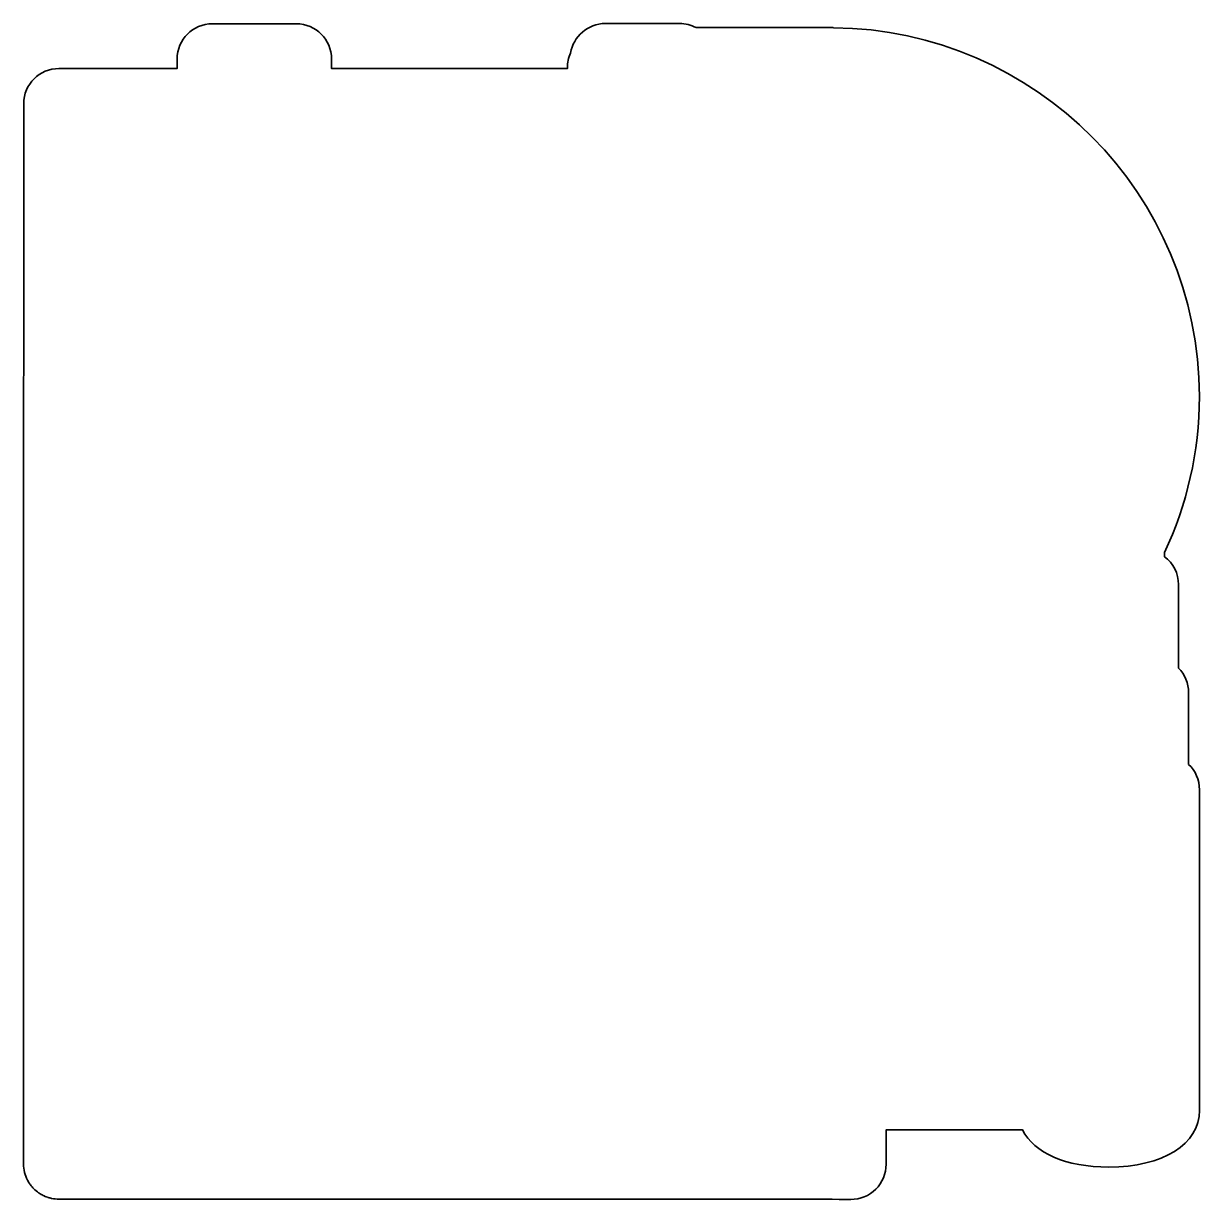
# Model space of a CAD drawing. Header units: centimetres. Extents: x 77.49 to 87.49, y -2.59 to 7.41.
import ezdxf

# ---------------------------------------------------------------- set-up
doc = ezdxf.new("R2010")
doc.units = ezdxf.units.CM
doc.header["$MEASUREMENT"] = 0
doc.layers.add('Capa 2', color=7, linetype='Continuous', lineweight=0)

msp = doc.modelspace()

# ---------------------------------------------------------------- linework, layer by layer
at = {"layer": 'Capa 2', "color": 203, "lineweight": 35, "true_color": 0xae4ed1}
msp.add_open_spline([(87.4913, -1.8213), (87.4913, -1.8238), (87.4909, -1.8262), (87.4909, -1.8284), (87.4909, -1.8301), (87.4913, -1.8319), (87.4913, -1.8337), (87.4913, -2.1222), (87.1812, -2.3159), (86.7198, -2.3159), (86.3539, -2.3159), (86.0834, -2.1942), (85.9874, -1.9998), (85.9874, -1.9998), (84.8268, -1.9998), (84.8268, -1.9998), (84.8268, -1.9998), (84.8268, -2.2923), (84.8268, -2.2923), (84.8268, -2.372), (84.7947, -2.4485), (84.7379, -2.5043), (84.6818, -2.56), (84.6056, -2.5914), (84.5266, -2.5914), (84.5259, -2.5914), (84.2278, -2.5889), (84.1442, -2.5882), (84.1442, -2.5882), (78.1989, -2.5882), (78.1989, -2.5882), (78.1972, -2.5886), (78.1954, -2.5886), (78.1933, -2.5886), (78.1933, -2.5886), (78.0589, -2.5886), (77.9456, -2.5882), (77.9456, -2.5882), (77.7915, -2.5882), (77.7915, -2.5882), (77.7707, -2.5882), (77.7505, -2.5861), (77.7304, -2.5819), (77.7304, -2.5819), (77.7301, -2.5819), (77.7301, -2.5819), (77.7206, -2.5801), (77.7114, -2.5776), (77.7022, -2.5748), (77.7001, -2.5741), (77.6976, -2.5731), (77.6955, -2.5724), (77.6885, -2.5699), (77.6818, -2.5678), (77.6751, -2.5649), (77.6722, -2.5635), (77.6694, -2.5621), (77.6666, -2.5607), (77.6606, -2.5582), (77.6546, -2.5554), (77.6486, -2.5522), (77.6461, -2.5508), (77.644, -2.5494), (77.6415, -2.548), (77.6355, -2.5445), (77.6295, -2.541), (77.6236, -2.5371), (77.6221, -2.536), (77.6211, -2.535), (77.6197, -2.5343), (77.6052, -2.524), (77.5918, -2.5131), (77.5791, -2.5004), (77.5685, -2.4902), (77.559, -2.4782), (77.5498, -2.4662), (77.5474, -2.4626), (77.5445, -2.4591), (77.5421, -2.4556), (77.5403, -2.4531), (77.5389, -2.4503), (77.5371, -2.4475), (77.5336, -2.4418), (77.5301, -2.4362), (77.5269, -2.4302), (77.5262, -2.4291), (77.5255, -2.4277), (77.5251, -2.4263), (77.5036, -2.385), (77.4913, -2.3385), (77.4913, -2.2887), (77.4913, -2.2887), (77.4913, -1.7197), (77.4913, -1.7197), (77.4913, -1.7197), (77.4913, -1.7194), (77.4913, -1.719), (77.4913, -1.719), (77.4923, 2.0952), (77.4923, 2.0952), (77.4923, 2.0952), (77.493, 6.727), (77.493, 6.727), (77.493, 6.8921), (77.6274, 7.0258), (77.7929, 7.0258), (77.7929, 7.0258), (78.7972, 7.0258), (78.7972, 7.0258), (78.7972, 7.0258), (78.7972, 7.1073), (78.7972, 7.1073), (78.7972, 7.2724), (78.9313, 7.4065), (79.0971, 7.4065), (79.0971, 7.4065), (79.8107, 7.4065), (79.8107, 7.4065), (79.9765, 7.4065), (80.1106, 7.2724), (80.1106, 7.1073), (80.1106, 7.1073), (80.1106, 7.0258), (80.1106, 7.0258), (80.1106, 7.0258), (82.1157, 7.0258), (82.1157, 7.0258), (82.1157, 7.0258), (82.1157, 7.0318), (82.1157, 7.0318), (82.1157, 7.0766), (82.1256, 7.119), (82.1433, 7.1571), (82.1662, 7.2996), (82.29, 7.4086), (82.4396, 7.4086), (82.4396, 7.4086), (83.0707, 7.4086), (83.0707, 7.4086), (83.1208, 7.4086), (83.1684, 7.3959), (83.21, 7.374), (83.21, 7.374), (84.3714, 7.374), (84.3714, 7.374), (84.3742, 7.374), (84.377, 7.3737), (84.3802, 7.3733), (86.0982, 7.3546), (87.4902, 5.9552), (87.4902, 4.2372), (87.4902, 3.7634), (87.384, 3.314), (87.1946, 2.9108), (87.1946, 2.9108), (87.1946, 2.8744), (87.1946, 2.8744), (87.2665, 2.8201), (87.3131, 2.734), (87.3131, 2.6374), (87.3131, 2.6374), (87.3131, 1.9269), (87.3131, 1.9269), (87.3664, 1.8729), (87.3992, 1.7988), (87.3992, 1.7173), (87.3992, 1.7173), (87.3992, 1.1088), (87.3992, 1.1088), (87.456, 1.0545), (87.4913, 0.9779), (87.4913, 0.8933), (87.4913, 0.8933), (87.4913, -1.8213), (87.4913, -1.8213)], degree=3, knots=[0, 0, 0, 0, 1, 1, 1, 2, 2, 2, 3, 3, 3, 4, 4, 4, 5, 5, 5, 6, 6, 6, 7, 7, 7, 8, 8, 8, 9, 9, 9, 10, 10, 10, 11, 11, 11, 12, 12, 12, 13, 13, 13, 14, 14, 14, 15, 15, 15, 16, 16, 16, 17, 17, 17, 18, 18, 18, 19, 19, 19, 20, 20, 20, 21, 21, 21, 22, 22, 22, 23, 23, 23, 24, 24, 24, 25, 25, 25, 26, 26, 26, 27, 27, 27, 28, 28, 28, 29, 29, 29, 30, 30, 30, 31, 31, 31, 32, 32, 32, 33, 33, 33, 34, 34, 34, 35, 35, 35, 36, 36, 36, 37, 37, 37, 38, 38, 38, 39, 39, 39, 40, 40, 40, 41, 41, 41, 42, 42, 42, 43, 43, 43, 44, 44, 44, 45, 45, 45, 46, 46, 46, 47, 47, 47, 48, 48, 48, 49, 49, 49, 50, 50, 50, 51, 51, 51, 52, 52, 52, 53, 53, 53, 54, 54, 54, 55, 55, 55, 56, 56, 56, 57, 57, 57, 58, 58, 58, 58], dxfattribs=at)

doc.saveas('drawing.dxf')
